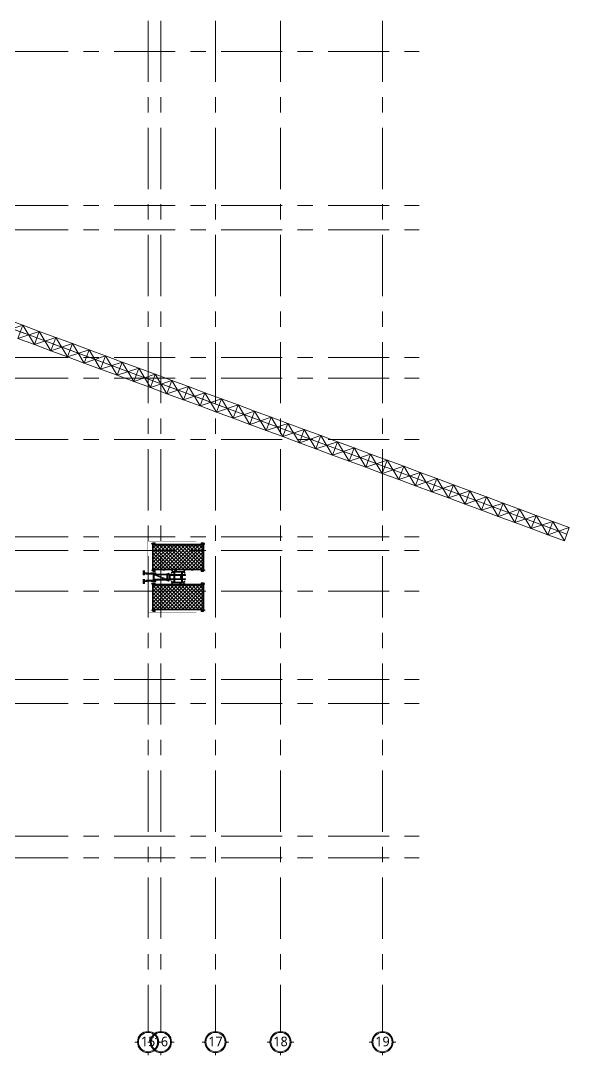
# Model space of a CAD drawing. Header units: millimetres. Extents: x 890967 to 1027655, y -688991 to -624560.
# Drawn here: x 993483 to 1027655, y -688991 to -624587 of the extents above; entities that cross this region are included whole.
import ezdxf

# ---------------------------------------------------------------- set-up
doc = ezdxf.new("R2010")
doc.units = ezdxf.units.MM
doc.header["$LTSCALE"] = 300
for name, pattern in [('Center', [31.75, 6.35, -4.7625, 15.875, -4.7625]), ('CENTER2', [1.125, 0.75, -0.125, 0.125, -0.125]), ('GEN4A', [16.25, 9.75, -1.5, 1, -1.5, 1, -1.5]), ('GEN7', [13.75, 9.75, -1.5, 1, -1.5]), ('GEN7A', [7.5, 5, -1.25, 0, -1.25]), ('Ligne de quadrillage', [22.225, 12.7, -3.175, 3.175, -3.175]), ('XREF-AXIS 1F-PLAN B5$0$CENTER', [2, 1.25, -0.25, 0.25, -0.25])]:
    doc.linetypes.add(name, pattern=pattern)
for name, color, linetype in [('0-area-can ho_lot long', 240, 'Continuous'), ('251', 251, 'Continuous'), ('3', 53, 'Continuous'), ('4', 4, 'Continuous'), ('4A', 3, 'GEN4A'), ('7', 4, 'GEN7'), ('7A', 4, 'GEN7A'), ('CO BAN', 1, 'Continuous'), ('TUONG', 2, 'Continuous'), ('XREF-AXIS 1F-PLAN B5$0$A_GRIDS', 1, 'XREF-AXIS 1F-PLAN B5$0$CENTER')]:
    doc.layers.add(name, color=color, linetype=linetype)
for name, color, linetype, lineweight in [('5', 240, 'Continuous', 40), ('6', 6, 'Continuous', 25), ('A-000-T_TEXT', 231, 'Continuous', 5), ('HACHT', 8, 'Continuous', 5), ('Net Dam', 7, 'Continuous', 5), ('S-Dimension', 140, 'Continuous', 5), ('VATLIEU', 32, 'Continuous', 9), ('Z-033_T_GRIDREF', 31, 'Continuous', 5)]:
    doc.layers.add(name, color=color, linetype=linetype, lineweight=lineweight)
doc.styles.add('Trebuchet MS', font='trebuc.ttf', dxfattribs={"height": 369.230769})
pattern_1 = [(2e-07, (585789.18718, -138035.58052), (-5e-10, 0.125), [])]
pattern_2 = [(2e-07, (596885.15449, -143625.39512), (-5e-10, 0.125), [])]
pattern_3 = [(2e-07, (597145.57001, -143364.9796), (-5e-10, 0.125), [])]

# ---------------------------------------------------------------- blocks, each defined once
blk = doc.blocks.new('Grid - End of the grid line - Circle-4360-5_021 - ART-0_FOUNDATION')
at = {"layer": 'Z-033_T_GRIDREF'}
for p, q in [((0, 4), (0, 5.5)), ((-4, 0), (-5.5, 0)), ((0, -4), (0, -5.5)), ((4, 0), (5.5, 0))]:
    blk.add_line(p, q, dxfattribs=at)
for radius in [4.4, 4]:
    blk.add_circle((0, 0), radius, dxfattribs=at)
blk = doc.blocks.new('TRỤC CHÍNH BM')
at = {"layer": 'HACHT', "linetype": 'Ligne de quadrillage'}
for p, q in [((1820655, -332061), (1820655, -394815)), ((1821455, -332061), (1821455, -394815)), ((1824855, -332061), (1824855, -394815)), ((1828905, -332061), (1828905, -394815)), ((1835255, -332061), (1835255, -394815)), ((1711853, -333971), (1837538, -333971)), ((1711853, -343571), (1837538, -343571)), ((1711853, -345071), (1837538, -345071)), ((1711853, -353021), (1837538, -353021)), ((1711853, -354321), (1837538, -354321)), ((1711853, -358136), (1837538, -358136)), ((1711853, -364186), (1837538, -364186)), ((1711853, -365036), (1837538, -365036)), ((1711853, -367571), (1837538, -367571)), ((1711853, -373071), (1837538, -373071)), ((1711853, -374571), (1837538, -374571)), ((1711853, -382821), (1837538, -382821)), ((1711853, -384171), (1837538, -384171))]:
    blk.add_line(p, q, dxfattribs=at)
at = {"layer": '251', "xscale": 149.9999999999998, "yscale": 149.9999999999998, "zscale": 149.9999999999998, "rotation": 180}
for p in [(1820655, -395640), (1821455, -395640), (1824855, -395640), (1828905, -395640), (1835255, -395640)]:
    blk.add_blockref('Grid - End of the grid line - Circle-4360-5_021 - ART-0_FOUNDATION', p, dxfattribs=at)
at = {"layer": 'HACHT', "char_height": 600, "width": 319.5, "attachment_point": 2, "line_spacing_factor": 1.032839, "style": 'Trebuchet MS'}
for s, insert in [('15', (1820655, -395303)), ('16', (1821455, -395303)), ('17', (1824855, -395303)), ('18', (1828905, -395303)), ('19', (1835255, -395303))]:
    blk.add_mtext(s, dxfattribs=dict(at, insert=insert))
blk = doc.blocks.new('40X3_2T')
for points in [[(-16, -20), (16, -20, 0.414214), (20, -16), (20, 16, 0.414214), (16, 20), (-16, 20, 0.414214), (-20, 16), (-20, -16, 0.414214)], [(-16, -17), (16, -17, 0.414214), (17, -16), (17, 16, 0.414214), (16, 17), (-16, 17, 0.414214), (-17, 16), (-17, -16, 0.414214)]]:
    blk.add_lwpolyline(points, format="xyb", close=True)
at = {"layer": '7A'}
for q in [(-23, 0), (0, 23), (0, -23), (23, 0)]:
    blk.add_line((0, 0), q, dxfattribs=at)
blk = doc.blocks.new('125656P8')
for p, q in [((65, 182), (0, 182)), ((0, 182), (0, 0)), ((65, 0), (0, 0)), ((6, 164), (6, 18)), ((13, 172), (61, 176)), ((13, 10), (61, 6)), ((65, 182), (65, 180)), ((65, 0), (65, 2))]:
    blk.add_line(p, q)
for centre, radius, start, end in [((14, 164), 8, 95, 180), ((14, 18), 8, 180, 265), ((61, 180), 4, 275, 0), ((61, 2), 4, 0, 85)]:
    blk.add_arc(centre, radius, start, end)
blk = doc.blocks.new('A$C2C6A31E5')
for p, q in [((0, 43), (0, 8)), ((4, 43), (0, 43)), ((4, 43), (4, 8)), ((35, 8), (5, 8)), ((35, 3), (5, 3)), ((36, 38), (36, 8)), ((76, 43), (40, 43)), ((40, 39), (40, 9)), ((76, 39), (40, 39)), ((40, 38), (40, 8)), ((40, 33), (40, 30)), ((76, 43), (76, 39))]:
    blk.add_line(p, q)
for centre, radius, start, end in [((5, 8), 5, 180, 270), ((5, 8), 0.5, 180, 270), ((35, 8), 5, 270, 0), ((35, 8), 0.5, 270, 0), ((40, 38), 5, 90, 180), ((40, 38), 0.5, 90, 180)]:
    blk.add_arc(centre, radius, start, end)
blk = doc.blocks.new('A$C2DD00B89')
at = {"xscale": -1}
blk.add_blockref('A$C2C6A31E5', (76, 0), dxfattribs=at)
blk = doc.blocks.new('WEIGHTRAIL01')
for p, q in [((-35, 2), (-35, -22)), ((65, 2), (-35, 2)), ((60, 0), (-30, 0)), ((65, 2), (65, -22)), ((-16, -22), (-35, -22)), ((-32, -2), (-32, -18)), ((-16, -20), (-30, -20)), ((60, -20), (46, -20)), ((65, -22), (46, -22)), ((62, -2), (62, -18))]:
    blk.add_line(p, q)
for centre, radius, start, end in [((-30, -2), 2.5, 90, 180), ((60, -2), 2.5, 360, 90), ((-30, -18), 2.5, 180, 270), ((-16, -21), 1.25, 270, 90), ((46, -21), 1.25, 90, 270), ((60, -18), 2.5, 270, 360)]:
    blk.add_arc(centre, radius, start, end)
at = {"layer": '3'}
for p, q in [((-5, 2), (-5, 0)), ((5, 2), (5, 0)), ((25, 2), (25, 0)), ((35, 2), (35, 0))]:
    blk.add_line(p, q, dxfattribs=at)
at = {"layer": '7'}
for p, q in [((0, 8), (0, -5)), ((30, 8), (30, -5))]:
    blk.add_line(p, q, dxfattribs=at)
blk = doc.blocks.new('GASHGDSFHJ')
at = {"ltscale": 4}
h = blk.add_hatch(dxfattribs=at)
h.set_pattern_fill('ANSI37', color=252, scale=50, angle=90, style=0)
h.set_pattern_definition([(135, (-561036.23, -285396.42), (-112.2532, -112.2532), []), (225, (-561036.23, -285396.42), (112.2532, -112.2532), [])])
edge = h.paths.add_edge_path()
edge.add_line((-185575, -383502), (-187069, -383502))
edge.add_line((-187069, -383502), (-187069, -384616))
edge.add_arc((-187067, -384613), 4, 90, 239.2322, ccw=False)
edge.add_line((-187067, -384609), (-187065, -384609))
edge.add_line((-187065, -384609), (-187065, -384674))
edge.add_line((-187065, -384674), (-187068, -385424))
edge.add_line((-187068, -385424), (-187065, -385424))
edge.add_line((-187065, -385424), (-187065, -385489))
edge.add_line((-187065, -385489), (-187069, -386596))
edge.add_line((-187069, -386596), (-185575, -386596))
edge.add_line((-185575, -386596), (-185575, -385477))
edge.add_line((-185575, -385477), (-185575, -383502))
for p, q in [((-187214, -383474, 0), (-187214, -383614, 0)), ((-187159, -383474, 0), (-187214, -383474, 0)), ((-187159, -383614, 0), (-187214, -383614, 0)), ((-187159, -383474, 0), (-187159, -383614, 0)), ((-187159, -383474, 0), (-187159, -383614, 0)), ((-187154, -383504, 0), (-187159, -383504, 0)), ((-187154, -383584, 0), (-187159, -383584, 0)), ((-187154, -383504, 0), (-187154, -383516, 0)), ((-187149, -383516, 0), (-187154, -383516, 0)), ((-187154, -383572, 0), (-187154, -383584, 0)), ((-187149, -383572, 0), (-187154, -383572, 0)), ((-187149, -383504, 0), (-187149, -383516, 0)), ((-187140, -383504, 0), (-187149, -383504, 0)), ((-187149, -383572, 0), (-187149, -383584, 0)), ((-187140, -383584, 0), (-187149, -383584, 0)), ((-187144, -383504, 0), (-187144, -383584, 0)), ((-187140, -383504, 0), (-187140, -383584, 0)), ((-187122, -383449, 0), (-187122, -386649, 0)), ((-185575, -383449, 0), (-187122, -383449, 0)), ((-187119, -383449, 0), (-187119, -384621, 0)), ((-187119, -383452, 0), (-185575, -383452, 0)), ((-187069, -383449, 0), (-187069, -384621, 0)), ((-187069, -383502, 0), (-185575, -383502, 0)), ((-185575, -383449, 0), (-185575, -386649, 0)), ((-185525, -383449, 0), (-185525, -386649, 0)), ((-185522, -383449, 0), (-185522, -386649, 0)), ((-185504, -383504, 0), (-185504, -383584, 0)), ((-185504, -383504, 0), (-185495, -383504, 0)), ((-185504, -383584, 0), (-185495, -383584, 0)), ((-185500, -383504, 0), (-185500, -383584, 0)), ((-185495, -383504, 0), (-185495, -383516, 0)), ((-185495, -383516, 0), (-185490, -383516, 0)), ((-185495, -383572, 0), (-185495, -383584, 0)), ((-185495, -383572, 0), (-185490, -383572, 0)), ((-185490, -383504, 0), (-185490, -383516, 0)), ((-185490, -383504, 0), (-185485, -383504, 0)), ((-185490, -383572, 0), (-185490, -383584, 0)), ((-185490, -383584, 0), (-185485, -383584, 0)), ((-185485, -383474, 0), (-185485, -383614, 0)), ((-185485, -383474, 0), (-185485, -383614, 0)), ((-185485, -383474, 0), (-185430, -383474, 0)), ((-185485, -383614, 0), (-185430, -383614, 0)), ((-185430, -383474, 0), (-185430, -383614, 0)), ((-187134, -384106, 0), (-187134, -384231, 0)), ((-187134, -384106, 0), (-187122, -384106, 0)), ((-187134, -384231, 0), (-187122, -384231, 0)), ((-187119, -384099, 0), (-187114, -384099, 0)), ((-187119, -384239, 0), (-187114, -384239, 0)), ((-187114, -384099, 0), (-187114, -384239, 0)), ((-187069, -384324, 0), (-187069, -384364, 0)), ((-187122, -384621, 0), (-187069, -384621, 0)), ((-187122, -384654, 0), (-187069, -384654, 0)), ((-187119, -384654, 0), (-187119, -385443, 0)), ((-187069, -384621, 0), (-187069, -385477, 0)), ((-187122, -385443, 0), (-187069, -385443, 0)), ((-187122, -385477, 0), (-187069, -385477, 0)), ((-187122, -385499, 0), (-187119, -385499, 0)), ((-187119, -385499, 0), (-187119, -386649, 0)), ((-187069, -385477, 0), (-187069, -386649, 0)), ((-185575, -385477, 0), (-185575, -386649, 0)), ((-185575, -385649, 0), (-185522, -385649, 0)), ((-187134, -385991, 0), (-187134, -385866, 0)), ((-187134, -385866, 0), (-187122, -385866, 0)), ((-187134, -385991, 0), (-187122, -385991, 0)), ((-187119, -385859, 0), (-187114, -385859, 0)), ((-187119, -385999, 0), (-187114, -385999, 0)), ((-187114, -385999, 0), (-187114, -385859, 0)), ((-187214, -386624, 0), (-187214, -386484, 0)), ((-187159, -386484, 0), (-187214, -386484, 0)), ((-187159, -386624, 0), (-187214, -386624, 0)), ((-187159, -386624, 0), (-187159, -386484, 0)), ((-187159, -386624, 0), (-187159, -386484, 0)), ((-187154, -386514, 0), (-187159, -386514, 0)), ((-187154, -386594, 0), (-187159, -386594, 0)), ((-187154, -386526, 0), (-187154, -386514, 0)), ((-187149, -386526, 0), (-187154, -386526, 0)), ((-187154, -386594, 0), (-187154, -386582, 0)), ((-187149, -386582, 0), (-187154, -386582, 0)), ((-187149, -386526, 0), (-187149, -386514, 0)), ((-187140, -386514, 0), (-187149, -386514, 0)), ((-187149, -386594, 0), (-187149, -386582, 0)), ((-187140, -386594, 0), (-187149, -386594, 0)), ((-187144, -386594, 0), (-187144, -386514, 0)), ((-187140, -386594, 0), (-187140, -386514, 0)), ((-185575, -386649, 0), (-187122, -386649, 0)), ((-187119, -386646, 0), (-185575, -386646, 0)), ((-187069, -386596, 0), (-185575, -386596, 0)), ((-185504, -386594, 0), (-185504, -386514, 0)), ((-185504, -386514, 0), (-185495, -386514, 0)), ((-185504, -386594, 0), (-185495, -386594, 0)), ((-185500, -386594, 0), (-185500, -386514, 0)), ((-185495, -386526, 0), (-185495, -386514, 0)), ((-185495, -386526, 0), (-185490, -386526, 0)), ((-185495, -386594, 0), (-185495, -386582, 0)), ((-185495, -386582, 0), (-185490, -386582, 0)), ((-185490, -386526, 0), (-185490, -386514, 0)), ((-185490, -386514, 0), (-185485, -386514, 0)), ((-185490, -386594, 0), (-185490, -386582, 0)), ((-185490, -386594, 0), (-185485, -386594, 0)), ((-185485, -386624, 0), (-185485, -386484, 0)), ((-185485, -386624, 0), (-185485, -386484, 0)), ((-185485, -386484, 0), (-185430, -386484, 0)), ((-185485, -386624, 0), (-185430, -386624, 0)), ((-185430, -386624, 0), (-185430, -386484, 0))]:
    blk.add_line(p, q)
at = {"layer": '3'}
for p, q in [((-187069, -383452, 0), (-187069, -383449, 0)), ((-185575, -383452, 0), (-185575, -383449, 0)), ((-187069, -386646, 0), (-187069, -386649, 0)), ((-185575, -386646, 0), (-185575, -386649, 0))]:
    blk.add_line(p, q, dxfattribs=at)
at = {"layer": '7'}
for p, q in [((-187133, -383544, 0), (-187107, -383544, 0)), ((-185511, -383544, 0), (-185537, -383544, 0)), ((-187133, -386554, 0), (-187107, -386554, 0)), ((-185511, -386554, 0), (-185537, -386554, 0))]:
    blk.add_line(p, q, dxfattribs=at)
at = {"layer": 'S-Dimension', "linetype": 'Continuous', "elevation": 0}
blk.add_lwpolyline([(-187122, -383449), (-185522, -383449), (-185522, -386649), (-187122, -386649)], close=True, dxfattribs=at)
at = {"rotation": 90}
blk.add_blockref('40X3_2T', (-187099, -384072, 0), dxfattribs=at)
at = {"extrusion": (0, 0, -1), "zscale": -1}
for p, rotation in [((187099, -385566, 0), 270), ((185545, -385566, 0), 90)]:
    blk.add_blockref('40X3_2T', p, dxfattribs=dict(at, rotation=rotation))
at = {"layer": '4', "extrusion": (0, 0, -1), "zscale": -1, "rotation": 90}
blk.add_blockref('125656P8', (187304, -384674, 0), dxfattribs=at)
at = {"layer": '4', "rotation": 270}
blk.add_blockref('125656P8', (-187304, -385424, 0), dxfattribs=at)
at = {"layer": '4A', "extrusion": (0, 0, -1), "zscale": -1}
for p, rotation in [((187165, -383489, 0), 90), ((185478, -386609, 0), 270)]:
    blk.add_blockref('A$C2DD00B89', p, dxfattribs=dict(at, rotation=rotation))
at = {"layer": '4A'}
for p, rotation in [((-185478, -383489, 0), 90), ((-187165, -386609, 0), 270)]:
    blk.add_blockref('A$C2DD00B89', p, dxfattribs=dict(at, rotation=rotation))
at = {"layer": '6', "extrusion": (0, 0, -1), "zscale": -1}
for p, rotation in [((187130, -383559, 0), 90), ((185513, -386539, 0), 270)]:
    blk.add_blockref('WEIGHTRAIL01', p, dxfattribs=dict(at, rotation=rotation))
at = {"layer": '6'}
for p, rotation in [((-185513, -383559, 0), 90), ((-187130, -386539, 0), 270)]:
    blk.add_blockref('WEIGHTRAIL01', p, dxfattribs=dict(at, rotation=rotation))
blk = doc.blocks.new('RACKM8Z60_3')
for p, q in [((-48, 40), (-48, -20)), ((-8, 40), (-48, 40)), ((-8, 40), (-8, -20)), ((-8, -20), (-48, -20))]:
    blk.add_line(p, q)
for radius in [7.4, 5.4]:
    blk.add_circle((-28, 0), radius)
at = {"layer": '3'}
for p, q in [((-48, 14), (-26, 14)), ((-26, 14), (-26, -14)), ((-26, 9), (-8, 9)), ((-48, -14), (-26, -14)), ((-26, -9), (-8, -9))]:
    blk.add_line(p, q, dxfattribs=at)
at = {"layer": '5'}
blk.add_line((-8, 22), (-48, 22), dxfattribs=at)
at = {"layer": '7'}
for p, q in [((-56, 0), (-28, 0)), ((-3, 32), (-54, 32)), ((-28, 0), (-28, 17)), ((0, 0), (-28, 0)), ((-28, 0), (-28, -17))]:
    blk.add_line(p, q, dxfattribs=at)
blk = doc.blocks.new('sdgsdfhj')
for p, q in [((595478, -140372, 0), (595892, -139958, 0)), ((595485, -140374, 0), (595480, -140370, 0)), ((595485, -140374, 0), (595894, -139965, 0)), ((595504, -140394, 0), (595562, -140337, 0)), ((595504, -140394, 0), (595509, -140398, 0)), ((595506, -140400, 0), (595920, -139987, 0)), ((595519, -140388, 0), (595950, -140819, 0)), ((595523, -140384, 0), (595954, -140815, 0)), ((595544, -140315, 0), (595562, -140332, 0)), ((595548, -140311, 0), (595566, -140328, 0)), ((595565, -140342, 0), (595996, -140773, 0)), ((595755, -140071, 0), (595782, -140044, 0)), ((595780, -140044, 0), (595755, -140070, 0)), ((595755, -140070, 0), (595755, -140071, 0)), ((595767, -140083, 0), (595755, -140071, 0)), ((595773, -140090, 0), (595771, -140087, 0)), ((595800, -140063, 0), (595773, -140090, 0)), ((595773, -140090, 0), (595775, -140090, 0)), ((595800, -140064, 0), (595775, -140090, 0)), ((595782, -140044, 0), (595780, -140044, 0)), ((595794, -140056, 0), (595782, -140044, 0)), ((595800, -140063, 0), (595798, -140061, 0)), ((595800, -140064, 0), (595800, -140063, 0)), ((595830, -140028, 0), (595848, -140046, 0)), ((595835, -140024, 0), (595852, -140042, 0)), ((595914, -139985, 0), (595856, -140042, 0)), ((595862, -140045, 0), (596293, -140476, 0)), ((595894, -139965, 0), (595890, -139961, 0)), ((595894, -139965, 0), (595890, -139961, 0)), ((595904, -140003, 0), (596335, -140435, 0)), ((595908, -139999, 0), (596339, -140430, 0)), ((595914, -139985, 0), (595918, -139989, 0)), ((595914, -139985, 0), (595918, -139989, 0)), ((596351, -140418, 0), (595938, -140832, 0)), ((595944, -140834, 0), (595940, -140830, 0)), ((595944, -140834, 0), (596001, -140777, 0)), ((596373, -140444, 0), (595964, -140854, 0)), ((595964, -140854, 0), (595968, -140858, 0)), ((596380, -140446, 0), (595966, -140860, 0)), ((596023, -140794, 0), (596006, -140777, 0)), ((596028, -140790, 0), (596010, -140772, 0)), ((596058, -140756, 0), (596085, -140729, 0)), ((596058, -140754, 0), (596083, -140729, 0)), ((596058, -140754, 0), (596058, -140756, 0)), ((596058, -140756, 0), (596060, -140758, 0)), ((596064, -140762, 0), (596076, -140774, 0)), ((596103, -140747, 0), (596076, -140774, 0)), ((596076, -140774, 0), (596077, -140774, 0)), ((596077, -140774, 0), (596103, -140749, 0)), ((596085, -140729, 0), (596083, -140729, 0)), ((596085, -140729, 0), (596087, -140731, 0)), ((596091, -140735, 0), (596103, -140747, 0)), ((596103, -140749, 0), (596103, -140747, 0)), ((596310, -140508, 0), (596292, -140490, 0)), ((596354, -140424, 0), (596296, -140482, 0)), ((596314, -140504, 0), (596296, -140486, 0)), ((596354, -140424, 0), (596349, -140420, 0)), ((596373, -140444, 0), (596378, -140448, 0))]:
    blk.add_line(p, q)
for centre, radius in [((595469, -140409, 0), 38.1), ((595469, -140409, 0), 34), ((595519, -140360, 0), 13), ((595879, -139999, 0), 13), ((595929, -139950, 0), 38.1), ((595929, -139950, 0), 38.1), ((595929, -139950, 0), 34), ((595929, -139950, 0), 34), ((596389, -140409, 0), 38.1), ((596389, -140409, 0), 34), ((595929, -140869, 0), 38.1), ((595929, -140869, 0), 34), ((595978, -140819, 0), 13), ((596339, -140459, 0), 13)]:
    blk.add_circle(centre, radius)
for centre, radius, start, end in [((595559, -140335, 0), 3, 315, 45), ((595559, -140335, 0), 9, 315, 45), ((595854, -140040, 0), 9, 225, 315), ((595854, -140040, 0), 3, 225, 315), ((596004, -140779, 0), 9, 45, 135), ((596004, -140779, 0), 3, 45, 135), ((596298, -140484, 0), 9, 135, 225), ((596298, -140484, 0), 3, 135, 225)]:
    blk.add_arc(centre, radius, start, end)
at = {"layer": '3'}
for p, q in [((595580, -140278, 0), (595576, -140274, 0)), ((595607, -140252, 0), (595603, -140247, 0)), ((595762, -140063, 0), (595761, -140063, 0)), ((595774, -140051, 0), (595762, -140063, 0)), ((595781, -140083, 0), (595762, -140063, 0)), ((595771, -140087, 0), (595767, -140083, 0)), ((595793, -140070, 0), (595774, -140051, 0)), ((595774, -140051, 0), (595774, -140051, 0)), ((595793, -140070, 0), (595781, -140083, 0)), ((595781, -140083, 0), (595781, -140083, 0)), ((595794, -140070, 0), (595793, -140070, 0)), ((595798, -140061, 0), (595794, -140056, 0)), ((596060, -140758, 0), (596064, -140762, 0)), ((596064, -140748, 0), (596065, -140748, 0)), ((596065, -140748, 0), (596077, -140736, 0)), ((596065, -140748, 0), (596084, -140767, 0)), ((596077, -140735, 0), (596077, -140736, 0)), ((596077, -140736, 0), (596096, -140755, 0)), ((596084, -140767, 0), (596096, -140755, 0)), ((596084, -140767, 0), (596084, -140768, 0)), ((596087, -140731, 0), (596091, -140735, 0)), ((596096, -140755, 0), (596097, -140755, 0))]:
    blk.add_line(p, q, dxfattribs=at)
at = {"layer": '7'}
for p, q in [((595597, -140269, 0), (595586, -140257, 0)), ((595788, -140078, 0), (595767, -140056, 0)), ((596159, -140639, 0), (595942, -140856, 0)), ((596070, -140741, 0), (596091, -140762, 0))]:
    blk.add_line(p, q, dxfattribs=at)
at = {"layer": '7A'}
for p, q in [((595436, -140443, 0), (595962, -139917, 0)), ((595962, -139916, 0), (595437, -140442, 0)), ((595469, -140409, 0), (595437, -140377, 0)), ((595519, -140360, 0), (595499, -140340, 0)), ((595519, -140360, 0), (595539, -140380, 0)), ((595879, -139999, 0), (595860, -139979, 0)), ((595879, -139999, 0), (595899, -140019, 0)), ((595929, -139950, 0), (595896, -139917, 0)), ((595929, -139950, 0), (595896, -139917, 0)), ((596422, -140376, 0), (595896, -140901, 0)), ((595929, -139950, 0), (595962, -139982, 0)), ((595929, -139950, 0), (595962, -139982, 0)), ((596389, -140409, 0), (596356, -140377, 0)), ((595469, -140409, 0), (595502, -140442, 0)), ((595929, -140869, 0), (595896, -140836, 0)), ((595929, -140869, 0), (595962, -140901, 0)), ((595978, -140819, 0), (595959, -140800, 0)), ((595978, -140819, 0), (595998, -140839, 0)), ((596020, -140778, 0), (596007, -140765, 0)), ((596020, -140778, 0), (596032, -140791, 0)), ((596339, -140459, 0), (596319, -140439, 0)), ((596339, -140459, 0), (596359, -140479, 0)), ((596389, -140409, 0), (596421, -140442, 0))]:
    blk.add_line(p, q, dxfattribs=at)
at = {"layer": 'CO BAN'}
for centre, start, end in [((596005, -140146, 0), 45, 315), ((596192, -140334, 0), 45, 315), ((595661, -140490, 0), 135, 45), ((595848, -140678, 0), 135, 45)]:
    blk.add_arc(centre, 9, start, end, dxfattribs=at)
at = {"layer": 'Net Dam', "elevation": 0}
for points in [[(596015, -140136), (596001, -140132), (595990, -140142), (595994, -140157), (596009, -140161), (596019, -140150)], [(596203, -140323), (596188, -140319), (596178, -140330), (596181, -140344), (596196, -140348), (596206, -140337)], [(595671, -140480), (595675, -140494), (595664, -140505), (595650, -140501), (595646, -140486), (595657, -140476)], [(595859, -140667), (595862, -140681), (595852, -140692), (595837, -140688), (595833, -140674), (595844, -140663)]]:
    blk.add_lwpolyline(points, close=True, dxfattribs=at)
at = {"layer": 'Net Dam', "ltscale": 10}
for centre in [(596005, -140146, 0), (596192, -140334, 0), (595661, -140490, 0), (595848, -140678, 0)]:
    blk.add_circle(centre, 17.5, dxfattribs=at)
at = {"layer": 'Net Dam'}
for centre in [(596005, -140146, 0), (596192, -140334, 0), (595661, -140490, 0), (595661, -140490, 0), (595848, -140678, 0), (595848, -140678, 0)]:
    blk.add_circle(centre, 10, dxfattribs=at)
at = {"layer": 'XREF-AXIS 1F-PLAN B5$0$A_GRIDS', "color": 5, "linetype": 'Center'}
for p, q in [((596021, -140163, 0), (595988, -140130, 0)), ((595988, -140163, 0), (596021, -140130, 0)), ((596021, -140163, 0), (595988, -140130, 0)), ((595988, -140163, 0), (596021, -140130, 0)), ((596021, -140163, 0), (595988, -140130, 0)), ((595988, -140163, 0), (596021, -140130, 0)), ((596176, -140317, 0), (596208, -140350, 0)), ((596176, -140350, 0), (596208, -140317, 0)), ((596176, -140317, 0), (596208, -140350, 0)), ((596176, -140350, 0), (596208, -140317, 0)), ((596208, -140350, 0), (596176, -140317, 0)), ((596176, -140350, 0), (596208, -140317, 0)), ((595644, -140507, 0), (595677, -140474, 0)), ((595644, -140507, 0), (595677, -140474, 0)), ((595677, -140507, 0), (595644, -140474, 0)), ((595677, -140507, 0), (595644, -140474, 0)), ((595644, -140507, 0), (595677, -140474, 0)), ((595644, -140474, 0), (595677, -140507, 0)), ((595832, -140694, 0), (595864, -140661, 0)), ((595832, -140694, 0), (595864, -140661, 0)), ((595832, -140661, 0), (595864, -140694, 0)), ((595832, -140661, 0), (595864, -140694, 0)), ((595832, -140694, 0), (595864, -140661, 0)), ((595832, -140661, 0), (595864, -140694, 0))]:
    blk.add_line(p, q, dxfattribs=at)
at = {"layer": '4'}
for p, rotation in [((595774, -140063, 0), 315.0000002225023), ((596084, -140755, 0), 135.0000002225023)]:
    blk.add_blockref('RACKM8Z60_3', p, dxfattribs=dict(at, rotation=rotation))
blk = doc.blocks.new('dsfahdgjk')
at = {"layer": 'Net Dam', "ltscale": 50}
h = blk.add_hatch(dxfattribs=at)
h.set_pattern_fill('ANSI31', color=256, angle=315, style=0)
h.set_pattern_definition(pattern_2)
h.paths.add_polyline_path([(582536, -137739), (582543, -137746), (582550, -137739)])
h = blk.add_hatch(dxfattribs=at)
h.set_pattern_fill('ANSI31', color=256, angle=315, style=0)
h.set_pattern_definition(pattern_2)
h.paths.add_polyline_path([(582568, -137813), (582572, -137789), (582557, -137803)])
h = blk.add_hatch(dxfattribs=at)
h.set_pattern_fill('ANSI31', color=256, angle=315, style=0)
h.set_pattern_definition(pattern_2)
h.paths.add_polyline_path([(583028, -137354), (583017, -137343), (583003, -137357)])
at = {"layer": 'Net Dam', "ltscale": 10}
for points in [[(583067, -137294), (583052, -137308), (583063, -137318)], [(583219, -137446), (583204, -137460), (583194, -137449)]]:
    blk.add_hatch(color=256, dxfattribs=at).paths.add_polyline_path(points)
at = {"layer": 'Net Dam', "ltscale": 50}
h = blk.add_hatch(dxfattribs=at)
h.set_pattern_fill('ANSI31', color=256, angle=315, style=0)
h.set_pattern_definition(pattern_2)
h.paths.add_polyline_path([(583155, -137509), (583169, -137495), (583159, -137485)])
h = blk.add_hatch(dxfattribs=at)
h.set_pattern_fill('ANSI31', color=256, angle=315, style=0)
h.set_pattern_definition(pattern_3)
h.paths.add_polyline_path([(581881, -138373), (581895, -138359), (581867, -138359)])
h = blk.add_hatch(dxfattribs=at)
h.set_pattern_fill('ANSI31', color=256, angle=315, style=0)
h.set_pattern_definition(pattern_2)
h.paths.add_polyline_path([(582342, -137912), (582335, -137905), (582335, -137919)])
h = blk.add_hatch(dxfattribs=at)
h.set_pattern_fill('ANSI31', color=256, angle=315, style=0)
h.set_pattern_definition(pattern_1)
h.paths.add_polyline_path([(582586, -138114), (582574, -138102), (582570, -138130)])
h = blk.add_hatch(dxfattribs=at)
h.set_pattern_fill('ANSI31', color=256, angle=315, style=0)
h.set_pattern_definition(pattern_1)
h.paths.add_polyline_path([(582607, -138178), (582600, -138170), (582593, -138178)])
h = blk.add_hatch(dxfattribs=at)
h.set_pattern_fill('ANSI31', color=256, angle=315, style=0)
h.set_pattern_definition(pattern_2)
h.paths.add_polyline_path([(582699, -137944), (582710, -137955), (582724, -137941)])
h = blk.add_hatch(dxfattribs=at)
h.set_pattern_fill('ANSI31', color=256, angle=315, style=0)
h.set_pattern_definition(pattern_2)
h.paths.add_polyline_path([(582766, -137969), (582773, -137976), (582773, -137962)])
h = blk.add_hatch(dxfattribs=at)
h.set_pattern_fill('ANSI31', color=256, angle=315, style=0)
h.set_pattern_definition(pattern_3)
h.paths.add_polyline_path([(581852, -138473), (581831, -138493), (581849, -138510)])
h = blk.add_hatch(dxfattribs=at)
h.set_pattern_fill('ANSI31', color=256, angle=315, style=0)
h.set_pattern_definition([(90.0000002, (577147.2647, -123366.67445), (0.125, 5e-10), [])])
h.paths.add_polyline_path([(582153, -138617), (582153, -138645), (582139, -138631)])
at = {"layer": '3'}
for p, q in [((582823, -137201, 0), (582828, -137205, 0)), ((582833, -137191, 0), (582837, -137195, 0))]:
    blk.add_line(p, q, dxfattribs=at)
at = {"layer": 'CO BAN'}
for p, q in [((582380, -137788, 0), (582388, -137796, 0)), ((582397, -137787, 0), (582389, -137779, 0)), ((582724, -138132, 0), (582716, -138124, 0)), ((582725, -138115, 0), (582733, -138123, 0))]:
    blk.add_line(p, q, dxfattribs=at)
for centre, start, end in [((581800, -138398, 0), 135, 45), ((582114, -138713, 0), 45, 315)]:
    blk.add_arc(centre, 9, start, end, dxfattribs=at)
at = {"layer": 'Net Dam'}
for p, q in [((582487, -137803, 0), (583194, -137096, 0)), ((582522, -137838, 0), (583229, -137131, 0)), ((583229, -137131, 0), (583194, -137096, 0)), ((582522, -137732, 0), (581669, -138585, 0)), ((582434, -137785, 0), (582328, -137891, 0)), ((582389, -137779, 0), (582380, -137788, 0)), ((582392, -137779, 0), (582380, -137791, 0)), ((582382, -137807, 0), (582392, -137818, 0)), ((582383, -137801, 0), (582403, -137782, 0)), ((582383, -137801, 0), (582387, -137798, 0)), ((582398, -137786, 0), (582388, -137797, 0)), ((582389, -137800, 0), (582400, -137811, 0)), ((582391, -137802, 0), (582393, -137804, 0)), ((582424, -137791, 0), (582392, -137822, 0)), ((582396, -137806, 0), (582397, -137808, 0)), ((582398, -137816, 0), (582418, -137797, 0)), ((582398, -137816, 0), (582418, -137797, 0)), ((582398, -137816, 0), (582418, -137797, 0)), ((582398, -137816, 0), (582402, -137813, 0)), ((582398, -137816, 0), (582402, -137813, 0)), ((582403, -137782, 0), (582399, -137786, 0)), ((582401, -137788, 0), (582403, -137789, 0)), ((582412, -137799, 0), (582401, -137788, 0)), ((582405, -137792, 0), (582407, -137794, 0)), ((582419, -137791, 0), (582409, -137780, 0)), ((582410, -137797, 0), (582411, -137798, 0)), ((582418, -137797, 0), (582414, -137801, 0)), ((582418, -137797, 0), (582414, -137801, 0)), ((582418, -137797, 0), (582414, -137801, 0)), ((582487, -137803, 0), (582422, -137868, 0)), ((582455, -137799, 0), (582441, -137785, 0)), ((582618, -137934, 0), (582487, -137803, 0)), ((582543, -137746, 0), (582529, -137732, 0)), ((582653, -137898, 0), (582557, -137803, 0)), ((582674, -137990, 0), (583381, -137283, 0)), ((582710, -138025, 0), (583417, -137318, 0)), ((583113, -137439, 0), (583017, -137343, 0)), ((583148, -137403, 0), (583052, -137308, 0)), ((583074, -137400, 0), (583169, -137495, 0)), ((583109, -137364, 0), (583204, -137460, 0)), ((583381, -137283, 0), (583417, -137318, 0)), ((581824, -138317, 0), (581612, -138529, 0)), ((582434, -137891, 0), (581796, -138529, 0)), ((581881, -138373, 0), (581824, -138317, 0)), ((582780, -137990, 0), (581927, -138843, 0)), ((582621, -138079, 0), (581984, -138716, 0)), ((582299, -138025, 0), (582019, -138681, 0)), ((582118, -138582, 0), (582398, -137926, 0)), ((582398, -137926, 0), (582299, -138025, 0)), ((582342, -137912, 0), (582328, -137898, 0)), ((582398, -137926, 0), (582382, -137943, 0)), ((582547, -138004, 0), (582398, -137856, 0)), ((582512, -138040, 0), (582398, -137926, 0)), ((582415, -137868, 0), (582404, -137857, 0)), ((582463, -137831, 0), (582432, -137862, 0)), ((582445, -137871, 0), (582434, -137860, 0)), ((582452, -137863, 0), (582441, -137852, 0)), ((582450, -137861, 0), (582448, -137859, 0)), ((582450, -137869, 0), (582470, -137850, 0)), ((582453, -137840), (582464, -137851, 0)), ((582461, -137833, 0), (582472, -137844, 0)), ((582464, -137851, 0), (582462, -137850, 0)), ((582473, -138001, 0), (582586, -138114, 0)), ((582508, -137965, 0), (582656, -138114, 0)), ((582579, -137895, 0), (582710, -138025, 0)), ((582600, -138170, 0), (582614, -138185, 0)), ((582614, -137859, 0), (582710, -137955, 0)), ((582727, -138079, 0), (582621, -138185, 0)), ((582642, -138068, 0), (582652, -138078, 0)), ((582643, -138062, 0), (582663, -138042, 0)), ((582710, -138025, 0), (582644, -138091, 0)), ((582644, -138098, 0), (582655, -138108, 0)), ((582649, -138060, 0), (582660, -138071, 0)), ((582682, -138049, 0), (582650, -138080, 0)), ((582651, -138062, 0), (582653, -138064, 0)), ((582661, -138048, 0), (582663, -138050, 0)), ((582672, -138059, 0), (582661, -138048, 0)), ((582679, -138051, 0), (582669, -138041, 0)), ((582721, -138089, 0), (582690, -138120, 0)), ((582705, -138131, 0), (582694, -138120, 0)), ((582696, -138114, 0), (582715, -138095, 0)), ((582696, -138114, 0), (582715, -138095, 0)), ((582696, -138114, 0), (582715, -138095, 0)), ((582696, -138114, 0), (582700, -138110, 0)), ((582696, -138114, 0), (582700, -138110, 0)), ((582712, -138123, 0), (582702, -138112, 0)), ((582706, -138117, 0), (582704, -138115, 0)), ((582710, -138121, 0), (582709, -138119, 0)), ((582711, -138129, 0), (582730, -138110, 0)), ((582711, -138129, 0), (582715, -138125, 0)), ((582715, -138095, 0), (582712, -138098, 0)), ((582715, -138095, 0), (582712, -138098, 0)), ((582715, -138095, 0), (582712, -138098, 0)), ((582713, -138057, 0), (582727, -138071, 0)), ((582714, -138100, 0), (582724, -138111, 0)), ((582716, -138103, 0), (582714, -138101, 0)), ((582726, -138114, 0), (582715, -138124, 0)), ((582720, -138107, 0), (582718, -138105, 0)), ((582721, -138093, 0), (582732, -138104, 0)), ((582734, -138120, 0), (582722, -138132, 0)), ((582724, -138111, 0), (582723, -138110, 0)), ((582733, -138123, 0), (582724, -138132, 0)), ((582730, -138110, 0), (582727, -138113, 0)), ((582766, -137969, 0), (582780, -137983, 0)), ((581669, -138585, 0), (581612, -138529, 0)), ((581909, -138642, 0), (581761, -138493, 0)), ((581945, -138607, 0), (581831, -138493, 0)), ((581870, -138603, 0), (582019, -138751, 0)), ((581906, -138568, 0), (582019, -138681, 0)), ((581927, -138843, 0), (581984, -138900, 0)), ((582196, -138688, 0), (581984, -138900, 0)), ((582019, -138681, 0), (582132, -138568, 0)), ((582139, -138631, 0), (582196, -138688, 0))]:
    blk.add_line(p, q, dxfattribs=at)
at = {"layer": 'Net Dam', "ltscale": 10}
for p, q in [((582380, -137791, 0), (582380, -137788, 0)), ((582392, -137779, 0), (582389, -137779, 0)), ((582394, -137824, 0), (582392, -137822, 0)), ((582426, -137793, 0), (582424, -137791, 0)), ((582568, -137813, 0), (582572, -137789, 0)), ((583028, -137354, 0), (583003, -137357, 0)), ((583063, -137318, 0), (583067, -137294, 0)), ((583159, -137485, 0), (583155, -137509, 0)), ((583194, -137449, 0), (583219, -137446, 0)), ((582432, -137862, 0), (582430, -137860, 0)), ((582463, -137831, 0), (582461, -137828, 0)), ((582650, -138080, 0), (582652, -138083, 0)), ((582682, -138049, 0), (582684, -138051, 0)), ((582688, -138118, 0), (582690, -138120, 0)), ((582699, -137944, 0), (582724, -137941, 0)), ((582719, -138086, 0), (582721, -138089, 0)), ((582722, -138132, 0), (582724, -138132, 0)), ((582734, -138120, 0), (582733, -138123, 0))]:
    blk.add_line(p, q, dxfattribs=at)
at = {"layer": 'Net Dam', "ltscale": 50}
for p, q in [((582387, -137798, 0), (582380, -137791, 0)), ((582399, -137786, 0), (582392, -137779, 0)), ((582550, -137739, 0), (582536, -137739, 0)), ((581895, -138359, 0), (581867, -138359, 0)), ((582335, -137919, 0), (582335, -137905, 0)), ((582574, -138102, 0), (582570, -138130, 0)), ((582593, -138178), (582607, -138178, 0)), ((582715, -138125, 0), (582722, -138132, 0)), ((582726, -138113, 0), (582734, -138120, 0)), ((582773, -137962, 0), (582773, -137976, 0)), ((581852, -138473, 0), (581849, -138510, 0)), ((582153, -138617, 0), (582153, -138645, 0))]:
    blk.add_line(p, q, dxfattribs=at)
at = {"layer": 'Net Dam', "elevation": 0}
for points in [[(581810, -138387), (581814, -138402), (581804, -138412), (581789, -138409), (581785, -138394), (581796, -138383)], [(582125, -138702), (582110, -138698), (582100, -138709), (582104, -138723), (582118, -138727), (582129, -138716)]]:
    blk.add_lwpolyline(points, close=True, dxfattribs=at)
at = {"layer": 'Net Dam'}
for centre, radius in [((583148, -137177, 0), 11), ((583190, -137135, 0), 11), ((582719, -137606, 0), 10), ((582761, -137563, 0), 10), ((582804, -137521, 0), 10), ((582846, -137479, 0), 10), ((582906, -137793, 0), 10), ((582949, -137751, 0), 10), ((582991, -137708, 0), 10), ((583034, -137666, 0), 10), ((583063, -137262, 0), 11), ((583105, -137219, 0), 11), ((583250, -137449, 0), 11), ((583293, -137407, 0), 11), ((583335, -137364, 0), 11), ((583378, -137322, 0), 11), ((581800, -138398, 0), 10), ((582114, -138713, 0), 10)]:
    blk.add_circle(centre, radius, dxfattribs=at)
at = {"layer": 'Net Dam', "ltscale": 10}
for centre in [(581729, -138469, 0), (581764, -138433, 0), (581835, -138363, 0), (581694, -138504, 0), (582008, -138819, 0), (582044, -138783, 0), (582079, -138748, 0), (582150, -138677, 0)]:
    blk.add_circle(centre, 11, dxfattribs=at)
at = {"layer": 'Net Dam'}
for centre, radius, start, end in [((582388, -137806, 0), 6.18, 76.50235, 193.49765), ((582403, -137801, 0), 13.5, 96.41991, 173.58009), ((582394, -137812, 0), 6.18, 256.50235, 13.49765), ((582398, -137797, 0), 13.5, 276.41991, 353.58009), ((582407, -137786, 0), 6.18, 76.50235, 193.49765), ((582413, -137793, 0), 6.18, 256.50235, 13.49765), ((582437, -137789, 0), 5, 45, 135), ((582526, -137736, 0), 5, 45, 135), ((582331, -137895, 0), 5, 135, 225), ((582408, -137854, 0), 5, 135, 225), ((582418, -137864, 0), 5, 225, 315), ((582446, -137865, 0), 6.18, 256.50235, 13.49765), ((582451, -137850, 0), 13.5, 276.41991, 353.58009), ((582466, -137845, 0), 6.18, 256.50235, 13.49765), ((582618, -138181, 0), 5, 225, 315), ((582648, -138066, 0), 6.18, 76.50235, 193.49765), ((582648, -138094, 0), 5, 135, 225), ((582663, -138062, 0), 13.5, 96.41991, 173.58009), ((582659, -138105, 0), 5, 225, 315), ((582667, -138047, 0), 6.18, 76.50235, 193.49765), ((582700, -138118, 0), 6.18, 76.50235, 193.49765), ((582715, -138114, 0), 13.5, 96.41991, 173.58009), ((582706, -138125, 0), 6.18, 256.50235, 13.49765), ((582711, -138110, 0), 13.5, 276.41991, 353.58009), ((582720, -138099, 0), 6.18, 76.50235, 193.49765), ((582726, -138105, 0), 6.18, 256.50235, 13.49765), ((582724, -138075, 0), 5, 315, 45), ((582777, -137987, 0), 5, 315, 45)]:
    blk.add_arc(centre, radius, start, end, dxfattribs=at)
at = {"layer": 'XREF-AXIS 1F-PLAN B5$0$A_GRIDS', "color": 5, "linetype": 'Center'}
for p, q in [((583132, -137193, 0), (583164, -137161, 0)), ((583135, -137164, 0), (583161, -137190, 0)), ((583207, -137118, 0), (583174, -137151, 0)), ((583177, -137121, 0), (583203, -137148, 0)), ((582378, -137777, 0), (582465, -137864, 0)), ((582703, -137622, 0), (582735, -137590, 0)), ((582735, -137622, 0), (582703, -137590, 0)), ((582745, -137580, 0), (582778, -137547, 0)), ((582778, -137580, 0), (582745, -137547, 0)), ((582787, -137537, 0), (582820, -137505, 0)), ((582820, -137537, 0), (582787, -137505, 0)), ((582863, -137462, 0), (582830, -137495, 0)), ((582863, -137495, 0), (582830, -137462, 0)), ((582890, -137810, 0), (582923, -137777, 0)), ((582890, -137777, 0), (582923, -137810, 0)), ((582932, -137767, 0), (582965, -137734, 0)), ((582932, -137734, 0), (582965, -137767, 0)), ((582975, -137725, 0), (583008, -137692, 0)), ((582975, -137692, 0), (583008, -137725, 0)), ((583050, -137650, 0), (583017, -137682, 0)), ((583017, -137650, 0), (583050, -137682, 0)), ((583050, -137249, 0), (583076, -137275, 0)), ((583050, -137275, 0), (583076, -137249, 0)), ((583089, -137236, 0), (583122, -137203, 0)), ((583092, -137206, 0), (583119, -137232, 0)), ((583264, -137462, 0), (583237, -137436, 0)), ((583237, -137462, 0), (583264, -137436, 0)), ((583277, -137423, 0), (583309, -137390, 0)), ((583306, -137420, 0), (583280, -137394, 0)), ((583319, -137381, 0), (583352, -137348, 0)), ((583348, -137377, 0), (583322, -137351, 0)), ((583394, -137306, 0), (583361, -137338, 0)), ((583391, -137335, 0), (583365, -137309, 0)), ((581713, -138485, 0), (581745, -138452, 0)), ((581745, -138485, 0), (581713, -138452, 0)), ((581748, -138450, 0), (581781, -138417, 0)), ((581781, -138450, 0), (581748, -138417, 0)), ((581783, -138414, 0), (581816, -138382, 0)), ((581783, -138382, 0), (581816, -138414, 0)), ((581819, -138379, 0), (581851, -138346, 0)), ((581851, -138379, 0), (581819, -138346, 0)), ((582735, -138134, 0), (582648, -138047, 0)), ((581677, -138520, 0), (581710, -138488, 0)), ((581710, -138520, 0), (581677, -138488, 0)), ((581992, -138835, 0), (582025, -138802, 0)), ((582025, -138835, 0), (581992, -138802, 0)), ((582027, -138800, 0), (582060, -138767, 0)), ((582060, -138800, 0), (582027, -138767, 0)), ((582063, -138764, 0), (582095, -138732, 0)), ((582095, -138764, 0), (582063, -138732, 0)), ((582131, -138729, 0), (582098, -138696, 0)), ((582098, -138729, 0), (582131, -138696, 0)), ((582133, -138694, 0), (582166, -138661, 0)), ((582166, -138694, 0), (582133, -138661, 0))]:
    blk.add_line(p, q, dxfattribs=at)
blk = doc.blocks.new('hoist1')
at = {"layer": 'CO BAN', "extrusion": (2.38114e-07, 6.55205e-06, 1)}
for centre, start, end in [((1017227, -790693, -5), 180, 90), ((1017227, -790867, -5), 270, 180), ((1017227, -791223, -5), 180, 90), ((1017227, -791397, -5), 270, 180)]:
    blk.add_arc(centre, 9, start, end, dxfattribs=at)
at = {"layer": 'Net Dam', "extrusion": (2.38114e-07, 6.55205e-06, 1)}
for p, q in [((1017262, -790792, 0), (1016778, -790792, 0)), ((1017108, -790852, 0), (1016778, -790852, 0)), ((1017028, -790792, 0), (1017028, -790772, 0)), ((1017262, -790767, 0), (1017033, -790767, 0)), ((1017108, -790852, 0), (1017108, -790792, 0)), ((1017183, -790767, 0), (1017183, -790660, 0)), ((1017271, -790740, 0), (1017183, -790740, 0)), ((1017183, -790765, 0), (1017271, -790765, 0)), ((1017249, -790765, 0), (1017183, -790765, 0)), ((1017183, -790792, 0), (1017183, -790900, 0)), ((1017183, -790792, 0), (1017183, -790802, 0)), ((1017183, -790794, 0), (1017271, -790794, 0)), ((1017249, -790794, 0), (1017183, -790794, 0)), ((1017271, -790819, 0), (1017183, -790819, 0)), ((1017214, -790731, 0), (1017214, -790740, 0)), ((1017217, -790765, 0), (1017217, -790767, 0)), ((1017217, -790792, 0), (1017217, -790794, 0)), ((1017227, -790819, 0), (1017217, -790819, 0)), ((1017217, -790819, 0), (1017217, -790826, 0)), ((1017217, -790826, 0), (1017217, -790826, 0)), ((1017217, -790826, 0), (1017237, -790826, 0)), ((1017221, -790834, 0), (1017217, -790826, 0)), ((1017221, -790834, 0), (1017233, -790834, 0)), ((1017227, -790834, 0), (1017221, -790834, 0)), ((1017233, -790834, 0), (1017237, -790826, 0)), ((1017237, -790767, 0), (1017237, -790765, 0)), ((1017237, -790794, 0), (1017237, -790792, 0)), ((1017237, -790826, 0), (1017237, -790819, 0)), ((1017240, -790731, 0), (1017240, -790740, 0)), ((1017266, -790788, 0), (1017266, -790771, 0)), ((1017271, -790907, 0), (1017271, -790652, 0)), ((1017283, -790907, 0), (1017283, -790652, 0)), ((1017108, -791237, 0), (1016778, -791237, 0)), ((1017262, -791297, 0), (1016778, -791297, 0)), ((1017028, -791297, 0), (1017028, -791317, 0)), ((1017266, -791322, 0), (1017033, -791322, 0)), ((1017108, -791237, 0), (1017108, -791297, 0)), ((1017183, -791297, 0), (1017183, -791190, 0)), ((1017271, -791270, 0), (1017183, -791270, 0)), ((1017183, -791297, 0), (1017183, -791287, 0)), ((1017249, -791295, 0), (1017183, -791295, 0)), ((1017183, -791295, 0), (1017271, -791295, 0)), ((1017183, -791322, 0), (1017183, -791430, 0)), ((1017249, -791324, 0), (1017183, -791324, 0)), ((1017183, -791324, 0), (1017271, -791324, 0)), ((1017271, -791349, 0), (1017183, -791349, 0)), ((1017283, -790907, 0), (1017191, -790907, 0)), ((1017283, -791182, 0), (1017191, -791182, 0)), ((1017283, -791437, 0), (1017191, -791437, 0)), ((1017214, -791358, 0), (1017214, -791349, 0)), ((1017221, -791255, 0), (1017217, -791263, 0)), ((1017217, -791263, 0), (1017237, -791263, 0)), ((1017217, -791263, 0), (1017217, -791263, 0)), ((1017217, -791270, 0), (1017217, -791263, 0)), ((1017227, -791270, 0), (1017217, -791270, 0)), ((1017217, -791297, 0), (1017217, -791295, 0)), ((1017217, -791324, 0), (1017217, -791322, 0)), ((1017227, -791255, 0), (1017221, -791255, 0)), ((1017221, -791255, 0), (1017233, -791255, 0)), ((1017233, -791255, 0), (1017237, -791263, 0)), ((1017237, -791263, 0), (1017237, -791270, 0)), ((1017237, -791295, 0), (1017237, -791297, 0)), ((1017237, -791322, 0), (1017237, -791324, 0)), ((1017240, -791358, 0), (1017240, -791349, 0)), ((1017266, -791301, 0), (1017266, -791318, 0)), ((1017271, -791182, 0), (1017271, -791437, 0)), ((1017283, -791182, 0), (1017283, -791437, 0))]:
    blk.add_line(p, q, dxfattribs=at)
at = {"layer": 'Net Dam', "ltscale": 50, "extrusion": (2.38114e-07, 6.55205e-06, 1)}
for p, q in [((1017018, -790792, 0), (1017028, -790782, 0)), ((1017271, -790652, 0), (1017191, -790652, 0)), ((1017208, -790731, 0), (1017208, -790727, 0)), ((1017208, -790727, 0), (1017214, -790727, 0)), ((1017240, -790731, 0), (1017208, -790731, 0)), ((1017214, -790727, 0), (1017240, -790727, 0)), ((1017246, -790727, 0), (1017240, -790727, 0)), ((1017240, -790731, 0), (1017246, -790731, 0)), ((1017246, -790731, 0), (1017246, -790727, 0)), ((1017271, -790652, 0), (1017283, -790652, 0)), ((1017283, -790652, 0), (1017283, -790907, 0)), ((1017028, -791307, 0), (1017018, -791297, 0)), ((1017018, -791297, 0), (1017028, -791307, 0)), ((1017208, -791358, 0), (1017208, -791362, 0)), ((1017240, -791358, 0), (1017208, -791358, 0)), ((1017208, -791362, 0), (1017214, -791362, 0)), ((1017214, -791362, 0), (1017240, -791362, 0)), ((1017240, -791358, 0), (1017246, -791358, 0)), ((1017246, -791362, 0), (1017240, -791362, 0)), ((1017246, -791358, 0), (1017246, -791362, 0))]:
    blk.add_line(p, q, dxfattribs=at)
at = {"layer": 'Net Dam', "extrusion": (2.37278e-07, 6.5517e-06, 1), "elevation": -5}
for points in [[(1017212, -790693), (1017220, -790706), (1017235, -790706), (1017242, -790693), (1017235, -790680), (1017220, -790680)], [(1017212, -790867), (1017220, -790854), (1017235, -790854), (1017242, -790867), (1017235, -790880), (1017220, -790880)], [(1017212, -791223), (1017220, -791236), (1017235, -791236), (1017242, -791223), (1017235, -791210), (1017220, -791210)], [(1017212, -791397), (1017220, -791384), (1017235, -791384), (1017242, -791397), (1017235, -791410), (1017220, -791410)]]:
    blk.add_lwpolyline(points, close=True, dxfattribs=at)
at = {"layer": 'Net Dam', "extrusion": (2.38114e-07, 6.55205e-06, 1)}
for centre, radius in [((1017227, -790693, -5), 15), ((1017227, -790867, -5), 15), ((1017227, -790693, -5), 10), ((1017227, -790867, -5), 10), ((1017227, -790823, -5), 2), ((1017227, -791223, -5), 15), ((1017227, -791397, -5), 15), ((1017227, -791223, -5), 10), ((1017227, -791397, -5), 10), ((1017227, -791267, -5), 2)]:
    blk.add_circle(centre, radius, dxfattribs=at)
for centre, radius, start, end in [((1017033, -790772, -5), 5, 90, 180), ((1017191, -790660, -5), 7.5, 90, 180), ((1017191, -790660, -5), 7.5, 90, 180), ((1017262, -790771, -5), 4, 360, 90), ((1017262, -790788, -5), 4, 270, 360), ((1017033, -791317, -5), 5, 180, 270), ((1017191, -790900, -5), 7.5, 180, 270), ((1017191, -791190, -5), 7.5, 90, 180), ((1017191, -791430, -5), 7.5, 180, 270), ((1017262, -791301, -5), 4, 360, 90), ((1017262, -791318, -5), 4, 270, 360)]:
    blk.add_arc(centre, radius, start, end, dxfattribs=at)
at = {"layer": 'XREF-AXIS 1F-PLAN B5$0$A_GRIDS', "color": 5, "linetype": 'Center', "extrusion": (2.38114e-07, 6.55205e-06, 1)}
for p, q in [((1017250, -790693, 0), (1017204, -790693, 0)), ((1017250, -790867, 0), (1017204, -790867, 0)), ((1017231, -790823, 0), (1017223, -790823, 0)), ((1017227, -790670, 0), (1017227, -790716, 0)), ((1017227, -790726, 0), (1017227, -790840, 0)), ((1017227, -790890, 0), (1017227, -790844, 0)), ((1017250, -791223, 0), (1017204, -791223, 0)), ((1017250, -791397, 0), (1017204, -791397, 0)), ((1017231, -791267, 0), (1017223, -791267, 0)), ((1017227, -791200, 0), (1017227, -791246, 0)), ((1017227, -791364, 0), (1017227, -791250, 0)), ((1017227, -791420, 0), (1017227, -791374, 0))]:
    blk.add_line(p, q, dxfattribs=at)
at = {"layer": 'S-Dimension', "linetype": 'Continuous', "extrusion": (-2.37278e-07, -6.5517e-06, -1), "zscale": -1.000000000000002, "rotation": 89.99999999999}
blk.add_blockref('GASHGDSFHJ', (-1400145, -603478, 5), dxfattribs=at)
at = {"layer": 'S-Dimension', "linetype": 'Continuous', "extrusion": (-2.38114e-07, -6.55205e-06, -1), "zscale": -1, "rotation": 315.0000000003623}
for name, p in [('dsfahdgjk', (-1330086, -281566, 5)), ('sdgsdfhj', (-1337197, -270375, 5))]:
    blk.add_blockref(name, p, dxfattribs=at)
at = {"layer": 'S-Dimension', "linetype": 'Continuous', "extrusion": (2.37278e-07, 6.5517e-06, 1), "rotation": 269.9999997771359}
blk.add_blockref('GASHGDSFHJ', (1400145, -978612, -5), dxfattribs=at)
blk = doc.blocks.new('TC1')
at = {"layer": 'VATLIEU', "linetype": 'CENTER2', "ltscale": 50}
blk.add_line((1145636, -337445), (1188674, -353366), dxfattribs=at)
at = {"layer": 'VATLIEU', "ltscale": 500}
for p, q in [((1157710, -341911), (1209299, -361003)), ((1175409, -347992), (1174378, -347610)), ((1174072, -348435), (1175409, -347992)), ((1175104, -348817), (1175409, -347992)), ((1175104, -348817), (1176441, -348373)), ((1176441, -348373), (1175409, -347992)), ((1175409, -347992), (1176135, -349199)), ((1176135, -349199), (1176441, -348373)), ((1177472, -348755), (1176441, -348373)), ((1176441, -348374), (1177167, -349581)), ((1175104, -348817), (1176135, -349199)), ((1176135, -349199), (1177472, -348755)), ((1177167, -349581), (1177472, -348755)), ((1178504, -349137), (1177473, -348755)), ((1177473, -348755), (1178199, -349962)), ((1176135, -349199), (1177167, -349581)), ((1177167, -349581), (1178504, -349137)), ((1177167, -349581), (1178199, -349962)), ((1178199, -349962), (1178504, -349137)), ((1178199, -349962), (1179536, -349519)), ((1179536, -349519), (1178504, -349137)), ((1178504, -349137), (1179230, -350344)), ((1179230, -350344), (1179536, -349519)), ((1180567, -349900), (1179536, -349519)), ((1179536, -349519), (1180262, -350726)), ((1178199, -349962), (1179230, -350344)), ((1179230, -350344), (1180567, -349900)), ((1179230, -350344), (1180262, -350726)), ((1180262, -350726), (1180567, -349900)), ((1180262, -350726), (1181599, -350282)), ((1181599, -350282), (1180567, -349901)), ((1180567, -349901), (1181294, -351108)), ((1181294, -351108), (1181599, -350282)), ((1182631, -350664), (1181599, -350282)), ((1181599, -350282), (1182325, -351490)), ((1180262, -350726), (1181294, -351108)), ((1181294, -351108), (1182631, -350664)), ((1182325, -351490), (1182631, -350664)), ((1183662, -351046), (1182631, -350664)), ((1182631, -350664), (1183357, -351871)), ((1181294, -351108), (1182325, -351490)), ((1182325, -351490), (1183662, -351046)), ((1182325, -351490), (1183357, -351871)), ((1183357, -351871), (1183662, -351046)), ((1183357, -351871), (1184694, -351428)), ((1184694, -351428), (1183662, -351046)), ((1183662, -351046), (1184388, -352253)), ((1184388, -352253), (1184694, -351428)), ((1185725, -351809), (1184694, -351428)), ((1184694, -351428), (1185420, -352635)), ((1183357, -351871), (1184388, -352253)), ((1184388, -352253), (1185725, -351809)), ((1184388, -352253), (1185420, -352635)), ((1185420, -352635), (1185725, -351809)), ((1185420, -352635), (1186757, -352191)), ((1186757, -352191), (1185726, -351809)), ((1185726, -351809), (1186452, -353017)), ((1186452, -353017), (1186757, -352191)), ((1187789, -352573), (1186757, -352191)), ((1186757, -352191), (1187483, -353398)), ((1185420, -352635), (1186452, -353017)), ((1186452, -353017), (1187789, -352573)), ((1187483, -353398), (1187789, -352573)), ((1188820, -352955), (1187789, -352573)), ((1187789, -352573), (1188515, -353780)), ((1186452, -353017), (1187483, -353398)), ((1187483, -353398), (1188820, -352955)), ((1187483, -353398), (1188515, -353780)), ((1188515, -353780), (1188820, -352955)), ((1188515, -353780), (1189852, -353336)), ((1189852, -353336), (1188820, -352955)), ((1188820, -352955), (1189547, -354162)), ((1189547, -354162), (1189852, -353336)), ((1190884, -353718), (1189852, -353337)), ((1189852, -353337), (1190578, -354544)), ((1188515, -353780), (1189547, -354162)), ((1189547, -354162), (1190884, -353718)), ((1189547, -354162), (1190578, -354544)), ((1190578, -354544), (1190884, -353718)), ((1190578, -354544), (1191915, -354100)), ((1191915, -354100), (1190884, -353718)), ((1190884, -353718), (1191610, -354926)), ((1191610, -354926), (1191915, -354100)), ((1192947, -354482), (1191915, -354100)), ((1191915, -354100), (1192641, -355307)), ((1190578, -354544), (1191610, -354926)), ((1191610, -354926), (1192947, -354482)), ((1192641, -355307), (1192947, -354482)), ((1192641, -355307), (1193978, -354864)), ((1193978, -354864), (1192947, -354482)), ((1192947, -354482), (1193673, -355689)), ((1193673, -355689), (1193978, -354864)), ((1195010, -355245), (1193979, -354864)), ((1193979, -354864), (1194705, -356071)), ((1191610, -354926), (1192641, -355307)), ((1192641, -355307), (1193673, -355689)), ((1193673, -355689), (1195010, -355245)), ((1194705, -356071), (1195010, -355245)), ((1196042, -355627), (1195010, -355245)), ((1195010, -355245), (1195736, -356453)), ((1193673, -355689), (1194705, -356071)), ((1194705, -356071), (1196042, -355627)), ((1194705, -356071), (1195736, -356453)), ((1195736, -356453), (1196042, -355627)), ((1195736, -356453), (1197073, -356009)), ((1197073, -356009), (1196042, -355627)), ((1196042, -355627), (1196768, -356834)), ((1196768, -356834), (1197073, -356009)), ((1198105, -356391), (1197073, -356009)), ((1197073, -356009), (1197800, -357216)), ((1195736, -356453), (1196768, -356834)), ((1196768, -356834), (1198105, -356391)), ((1197800, -357216), (1198105, -356391)), ((1197800, -357216), (1199137, -356772)), ((1199137, -356772), (1198105, -356391)), ((1198105, -356391), (1198831, -357598)), ((1198831, -357598), (1199137, -356772)), ((1200168, -357154), (1199137, -356772)), ((1199137, -356773), (1199863, -357980)), ((1196768, -356834), (1197800, -357216)), ((1197800, -357216), (1198831, -357598)), ((1198831, -357598), (1200168, -357154)), ((1199863, -357980), (1200168, -357154)), ((1201200, -357536), (1200168, -357154)), ((1200168, -357154), (1200894, -358361)), ((1198831, -357598), (1199863, -357980)), ((1199863, -357980), (1201200, -357536)), ((1199863, -357980), (1200894, -358361)), ((1200894, -358361), (1201200, -357536)), ((1200894, -358361), (1202231, -357918)), ((1202231, -357918), (1201200, -357536)), ((1201200, -357536), (1201926, -358743)), ((1201926, -358743), (1202231, -357918)), ((1203263, -358299), (1202231, -357918)), ((1202231, -357918), (1202958, -359125)), ((1200894, -358361), (1201926, -358743)), ((1201926, -358743), (1203263, -358299)), ((1202957, -359125), (1204294, -358681)), ((1202958, -359125), (1203263, -358299)), ((1204294, -358681), (1203263, -358299)), ((1203263, -358299), (1203989, -359507)), ((1203989, -359507), (1204294, -358681)), ((1205326, -359063), (1204294, -358681)), ((1204294, -358681), (1205021, -359888)), ((1201926, -358743), (1202958, -359125)), ((1202957, -359125), (1203989, -359507)), ((1203989, -359507), (1205326, -359063)), ((1205021, -359888), (1205326, -359063)), ((1206358, -359444), (1205326, -359062)), ((1205326, -359062), (1206052, -360270)), ((1203989, -359507), (1205021, -359888)), ((1205021, -359888), (1206358, -359444)), ((1205021, -359888), (1206052, -360270)), ((1206052, -360270), (1206358, -359444)), ((1206052, -360269), (1207389, -359826)), ((1207389, -359826), (1206358, -359444)), ((1206358, -359444), (1207084, -360651)), ((1207084, -360651), (1207389, -359826)), ((1208421, -360207), (1207389, -359826)), ((1207389, -359826), (1208115, -361033)), ((1206052, -360269), (1207084, -360651)), ((1207084, -360651), (1208421, -360207)), ((1207084, -360651), (1208115, -361033)), ((1208115, -361033), (1208421, -360207)), ((1208115, -361033), (1209452, -360589)), ((1209452, -360589), (1208421, -360207)), ((1208421, -360207), (1209147, -361415)), ((1209147, -361415), (1209452, -360589)), ((1208115, -361033), (1209147, -361415))]:
    blk.add_line(p, q, dxfattribs=at)

msp = doc.modelspace()

# ---------------------------------------------------------------- linework, layer by layer
at = {"layer": 'A-000-T_TEXT', "linetype": 'ByBlock', "const_width": 20}
msp.add_lwpolyline([(1004419, -656995), (1001409, -656995), (1001409, -661441), (1004419, -661441)], dxfattribs=at)

# ---------------------------------------------------------------- block references
at = {"layer": '0-area-can ho_lot long', "linetype": 'ByBlock', "rotation": 180}
msp.add_blockref('hoist1', (2018386, -1450269, 0), dxfattribs=at)
at = {"layer": 'TUONG', "linetype": 'ByBlock'}
msp.add_blockref('TRỤC CHÍNH BM', (-819236, -292526), dxfattribs=at)
at = {"layer": 'VATLIEU', "linetype": 'ByBlock'}
msp.add_blockref('TC1', (-181797, -295553), dxfattribs=at)

doc.saveas('drawing.dxf')
